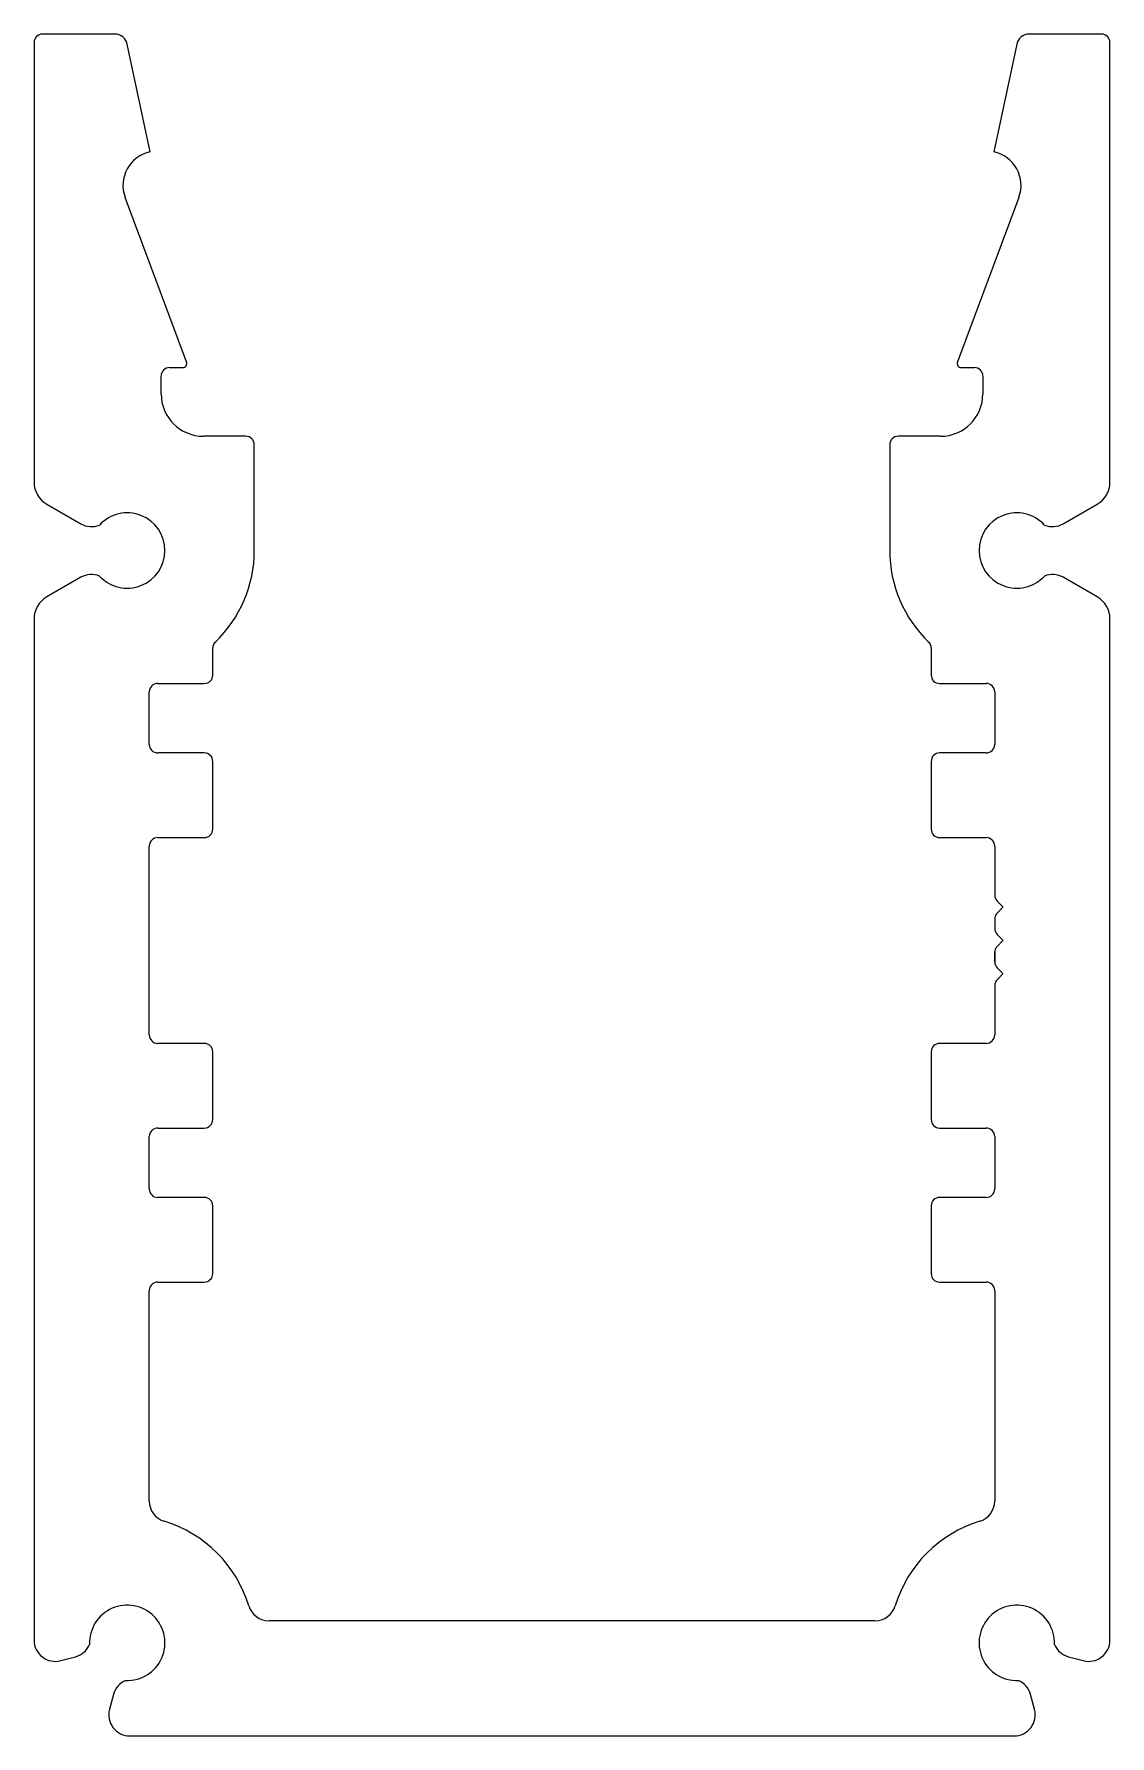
# Model space of a CAD drawing. Header units: inches. Extents: x -16.5 to 15.8, y 2.2 to 53.3.
import ezdxf

# ---------------------------------------------------------------- set-up
doc = ezdxf.new("R2010")
doc.units = ezdxf.units.IN
doc.header["$MEASUREMENT"] = 0

msp = doc.modelspace()

# ---------------------------------------------------------------- linework, layer by layer
at = {"color": 6, "linetype": 'Continuous', "lineweight": 15}
for p, q in [((-14.083, 53.303), (-16.251, 53.303)), ((15.499, 53.303), (13.331, 53.303)), ((-16.505, 53.049), (-16.505, 39.862)), ((-13.024, 49.77), (-13.711, 53.001)), ((12.958, 53.001), (12.271, 49.77)), ((15.753, 39.862), (15.753, 53.049)), ((-11.934, 43.467), (-13.775, 48.403)), ((13.022, 48.403), (11.181, 43.467)), ((-12.695, 42.508), (-12.695, 43.041)), ((-12.441, 43.295), (-12.053, 43.295)), ((11.3, 43.295), (11.689, 43.295)), ((11.943, 43.041), (11.943, 42.508)), ((-10.155, 41.238), (-11.425, 41.238)), ((-9.901, 37.809), (-9.901, 40.984)), ((9.149, 40.984), (9.149, 37.809)), ((10.673, 41.238), (9.403, 41.238)), ((-16.124, 39.202), (-15.102, 38.612)), ((14.35, 38.612), (15.372, 39.202)), ((-15.102, 37.006), (-16.124, 36.416)), ((15.372, 36.416), (14.35, 37.006)), ((-16.505, 35.756), (-16.505, 5.122)), ((15.753, 5.122), (15.753, 35.756)), ((-11.146, 34.075), (-11.146, 34.882)), ((10.393, 34.882), (10.393, 34.075)), ((-12.797, 33.821), (-11.4, 33.821)), ((10.647, 33.821), (12.044, 33.821)), ((-13.051, 31.992), (-13.051, 33.567)), ((12.298, 33.567), (12.298, 31.992)), ((-11.4, 31.738), (-12.797, 31.738)), ((12.044, 31.738), (10.647, 31.738)), ((-11.146, 29.452), (-11.146, 31.484)), ((10.393, 31.484), (10.393, 29.452)), ((-12.797, 29.198), (-11.4, 29.198)), ((10.647, 29.198), (12.044, 29.198)), ((-13.051, 23.28), (-13.051, 28.944)), ((12.298, 28.944), (12.298, 27.466)), ((12.372, 27.289), (12.543, 27.118)), ((12.543, 27.107), (12.372, 26.936)), ((12.298, 26.759), (12.298, 26.466)), ((12.372, 26.289), (12.543, 26.118)), ((12.543, 26.107), (12.372, 25.936)), ((12.298, 25.759), (12.298, 25.466)), ((12.298, 25.466), (12.298, 25.759)), ((12.298, 25.759), (12.298, 25.466)), ((12.298, 25.466), (12.298, 25.759)), ((12.298, 25.759), (12.298, 25.466)), ((12.372, 25.289), (12.543, 25.118)), ((12.543, 25.107), (12.372, 24.936)), ((12.298, 24.759), (12.298, 24.759)), ((12.298, 24.759), (12.298, 23.28)), ((-11.4, 23.026), (-12.797, 23.026)), ((12.044, 23.026), (10.647, 23.026)), ((-11.146, 20.74), (-11.146, 22.772)), ((10.393, 22.772), (10.393, 20.74)), ((-12.797, 20.486), (-11.4, 20.486)), ((10.647, 20.486), (12.044, 20.486)), ((-13.051, 18.657), (-13.051, 20.232)), ((12.298, 20.232), (12.298, 18.657)), ((-11.4, 18.403), (-12.797, 18.403)), ((12.044, 18.403), (10.647, 18.403)), ((-11.146, 16.117), (-11.146, 18.149)), ((10.393, 18.149), (10.393, 16.117)), ((-12.797, 15.863), (-11.4, 15.863)), ((10.647, 15.863), (12.044, 15.863)), ((-13.051, 9.295), (-13.051, 15.609)), ((12.298, 15.609), (12.298, 9.295)), ((8.707, 5.703), (-9.459, 5.703)), ((-15.706, 4.509), (-15.263, 4.627)), ((14.51, 4.627), (14.953, 4.509)), ((-14.127, 3.492), (-14.246, 3.048)), ((13.493, 3.048), (13.375, 3.492)), ((-13.632, 2.249), (12.88, 2.249))]:
    msp.add_line(p, q, dxfattribs=at)
for centre, radius, start, end in [((-16.251, 53.049), 0.254, 90, 180), ((-14.083, 52.922), 0.381, 12, 90), ((13.331, 52.922), 0.381, 90, 168), ((15.499, 53.049), 0.254, 0, 90), ((-12.81, 48.763), 1.03, 102, 200.4542), ((12.057, 48.763), 1.03, 339.5458, 78), ((-12.053, 43.422), 0.127, 270, 20.4542), ((11.3, 43.422), 0.127, 159.5458, 270), ((-12.441, 43.041), 0.254, 90, 180), ((11.689, 43.041), 0.254, 360, 90), ((-11.425, 42.508), 1.27, 180, 270), ((10.673, 42.508), 1.27, 270, 360), ((-10.155, 40.984), 0.254, 360, 90), ((9.403, 40.984), 0.254, 90, 180), ((-15.743, 39.862), 0.762, 180, 240), ((14.991, 39.862), 0.762, 300, 0), ((-13.711, 37.809), 1.13, 222.6777, 137.3223), ((12.959, 37.809), 1.13, 42.6777, 317.3223), ((-14.785, 39.162), 0.635, 240, 292.4576), ((14.032, 39.162), 0.635, 247.5424, 300), ((-13.711, 37.809), 3.81, 313.9277, 0), ((12.959, 37.809), 3.81, 180, 226.0723), ((-14.785, 36.456), 0.635, 67.5424, 120), ((14.032, 36.456), 0.635, 60, 112.4576), ((-15.743, 35.756), 0.762, 120, 180), ((14.991, 35.756), 0.762, 0, 60), ((-10.892, 34.882), 0.254, 133.9277, 180), ((10.139, 34.882), 0.254, 360, 46.0723), ((-12.797, 33.567), 0.254, 90, 180), ((-11.4, 34.075), 0.254, 270, 0), ((10.647, 34.075), 0.254, 180, 270), ((12.044, 33.567), 0.254, 360, 90), ((-12.797, 31.992), 0.254, 180, 270), ((-11.4, 31.484), 0.254, 360, 90), ((10.647, 31.484), 0.254, 90, 180), ((12.044, 31.992), 0.254, 270, 0), ((-12.797, 28.944), 0.254, 90, 180), ((-11.4, 29.452), 0.254, 270, 0), ((10.647, 29.452), 0.254, 180, 270), ((12.044, 28.944), 0.254, 360, 90), ((12.548, 27.466), 0.25, 180, 225), ((12.537, 27.112), 0.008, 315, 45), ((12.548, 26.759), 0.25, 135, 180), ((12.548, 26.466), 0.25, 180, 225), ((12.537, 26.112), 0.008, 315, 45), ((12.548, 25.759), 0.25, 135, 180), ((12.548, 25.466), 0.25, 180, 225), ((12.537, 25.112), 0.008, 315, 45), ((12.548, 24.759), 0.25, 135, 180), ((-12.797, 23.28), 0.254, 180, 270), ((-11.4, 22.772), 0.254, 360, 90), ((10.647, 22.772), 0.254, 90, 180), ((12.044, 23.28), 0.254, 270, 0), ((-12.797, 20.232), 0.254, 90, 180), ((-11.4, 20.74), 0.254, 270, 0), ((10.647, 20.74), 0.254, 180, 270), ((12.044, 20.232), 0.254, 360, 90), ((-12.797, 18.657), 0.254, 180, 270), ((-11.4, 18.149), 0.254, 360, 90), ((10.647, 18.149), 0.254, 90, 180), ((12.044, 18.657), 0.254, 270, 0), ((-12.797, 15.609), 0.254, 90, 180), ((-11.4, 16.117), 0.254, 270, 0), ((10.647, 16.117), 0.254, 180, 270), ((12.044, 15.609), 0.254, 360, 90), ((-12.416, 9.295), 0.635, 180, 253.0565), ((11.663, 9.295), 0.635, 286.9435, 0), ((-13.711, 5.043), 3.81, 16.9435, 73.0565), ((12.959, 5.043), 3.81, 106.9435, 163.0565), ((-13.711, 5.043), 1.13, 267.6777, 182.3223), ((-9.459, 6.338), 0.635, 196.9435, 270), ((8.707, 6.338), 0.635, 270, 343.0565), ((12.959, 5.043), 1.13, 357.6777, 272.3223), ((-15.87, 5.122), 0.635, 180, 285), ((15.118, 5.122), 0.635, 255, 0), ((-15.427, 5.241), 0.635, 285, 337.4576), ((14.675, 5.241), 0.635, 202.5424, 255), ((-13.514, 3.327), 0.635, 112.5424, 165), ((12.761, 3.327), 0.635, 15, 67.4576), ((-13.632, 2.884), 0.635, 165, 270), ((12.88, 2.884), 0.635, 270, 15)]:
    msp.add_arc(centre, radius, start, end, dxfattribs=at)

doc.saveas('drawing.dxf')
